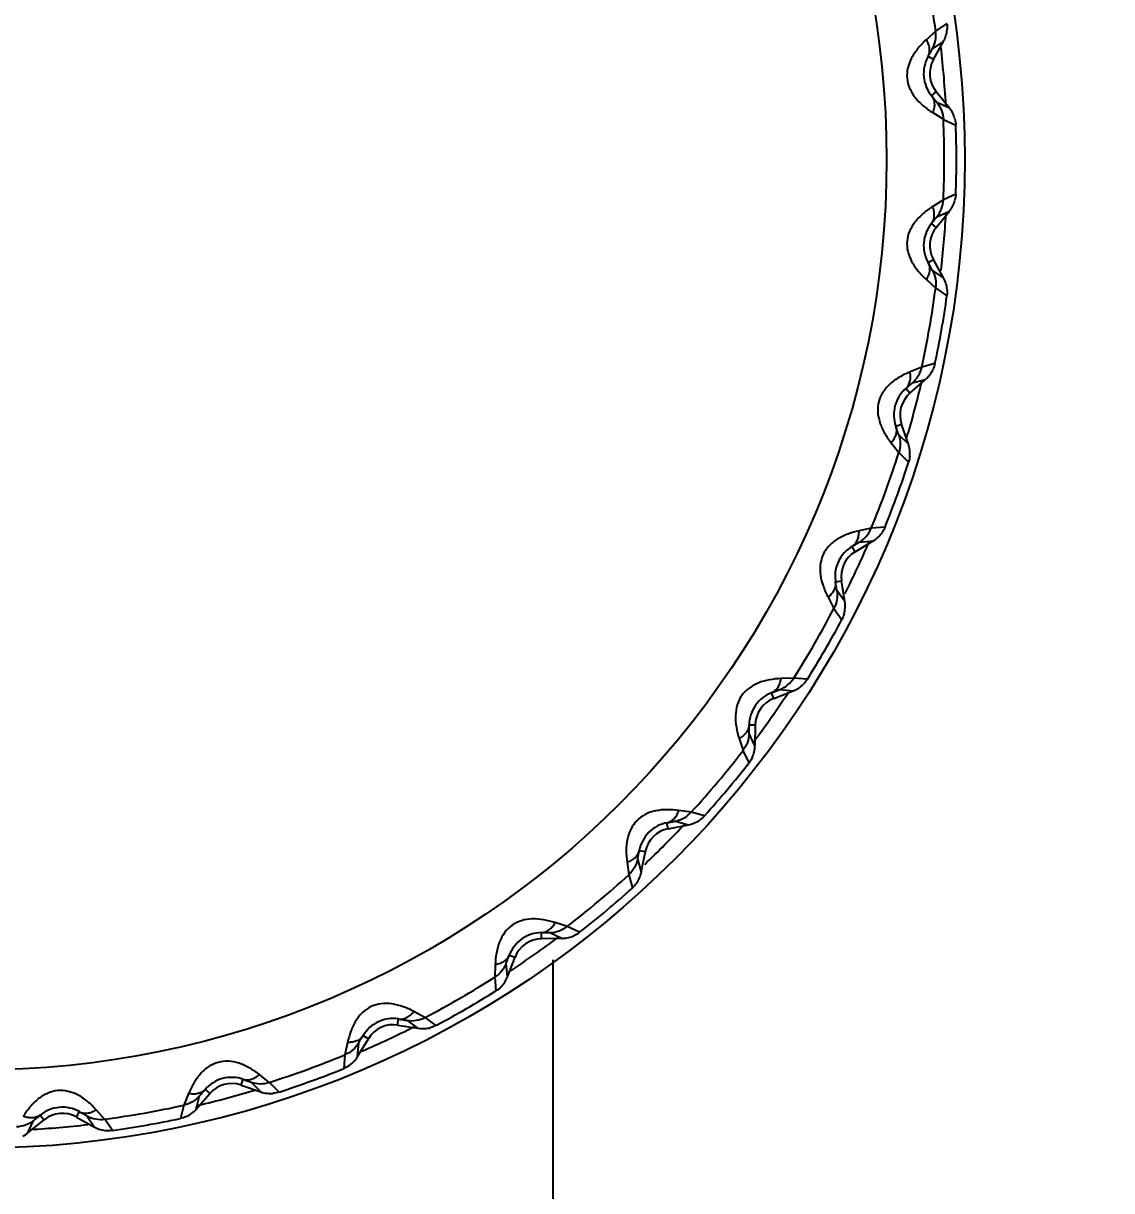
# Model space of a CAD drawing. Extents: x 1507 to 2862, y 0 to 992.
# Drawn here: x 2287.71 to 2306.58, y 586.32 to 606.55 of the extents above; entities that cross this region are included whole.
import ezdxf

# ---------------------------------------------------------------- set-up
doc = ezdxf.new("R2010")
doc.units = 0
doc.header["$LTSCALE"] = 10
doc.header["$MEASUREMENT"] = 0
doc.header["$PDMODE"] = 3
doc.header["$PDSIZE"] = -10
doc.layers.get('0').update_dxf_attribs({"linetype": 'CONTINUOUS'})
doc.layers.get('DEFPOINTS').update_dxf_attribs({"linetype": 'CONTINUOUS'})
doc.layers.add('1', color=7, linetype='CONTINUOUS')
doc.layers.add('10', color=7, linetype='CONTINUOUS')
doc.layers.add('치수', color=7, linetype='CONTINUOUS', lineweight=25)
doc.styles.add('Daelim Dimension', font='')
doc.styles.get('Daelim Dimension').set_extended_font_data('NanumGothic')
doc.dimstyles.new('DEFAULT', dxfattribs={"dimscale": 2, "dimtxt": 2, "dimasz": 2, "dimexe": 0, "dimexo": 2, "dimgap": 1, "dimtad": 1, "dimdec": 1, "dimzin": 9, "dimdsep": 46, "dimtxsty": 'Daelim Dimension', "dimcen": 0.5, "dimclrd": 252, "dimclre": 252, "dimclrt": 3, "dimadec": 1, "dimazin": 0, "dimtfac": 1, "dimtdec": 1, "dimtix": 1, "dimtmove": 0, "dimatfit": 3, "dimfxl": 1, "dimtolj": 1, "dimtzin": 1, "dimlwd": 9, "dimlwe": 9, "dimarcsym": 0})

# ---------------------------------------------------------------- blocks, each defined once
blk = doc.blocks.new('*D14')
at = {"layer": 'DEFPOINTS', "color": 0, "transparency": 16777216}
for p in [(2295.894, 921.192), (2414.417, 921.192), (2295.894, 121.192)]:
    blk.add_point(p, dxfattribs=at)
at = {"layer": '치수', "color": 5, "lineweight": 9, "transparency": 16777216}
for p, q in [((2299.894, 921.192), (2414.417, 921.192)), ((2414.417, 125.192), (2414.417, 917.192)), ((2299.894, 121.192), (2414.417, 121.192))]:
    blk.add_line(p, q, dxfattribs=at)
at = {"layer": '치수', "color": 5, "transparency": 16777216}
for points in [[(2413.75, 917.192), (2415.084, 917.192), (2414.417, 921.192)], [(2413.75, 125.192), (2415.084, 125.192), (2414.417, 121.192)]]:
    blk.add_solid(points, dxfattribs=at)
at = {"layer": '치수', "color": 7, "transparency": 16777216, "insert": (2401.53, 521.192), "char_height": 20, "attachment_point": 5, "rotation": 90, "style": 'Daelim Dimension'}
blk.add_mtext('\\A1;700~800', dxfattribs=at)

msp = doc.modelspace()

# ---------------------------------------------------------------- linework, layer by layer
at = {"color": 7, "linetype": 'Continuous'}
msp.add_line((2296.894, 590.32), (2296.894, 407.192), dxfattribs=at)
at = {"layer": '1', "color": 7, "linetype": 'Continuous'}
for p, q in [((2303.531, 606.416), (2303.37, 606.271)), ((2303.727, 606.554), (2303.531, 606.417)), ((2303.473, 606.108), (2303.669, 606.242)), ((2303.493, 605.925), (2303.669, 606.242)), ((2303.493, 605.925), (2303.4, 605.977)), ((2303.459, 605.3), (2303.542, 605.367)), ((2303.77, 605.086), (2303.542, 605.367)), ((2303.77, 605.086), (2303.554, 605.184)), ((2303.481, 605.006), (2303.665, 604.89)), ((2303.665, 604.889), (2303.882, 604.789)), ((2303.882, 603.595), (2303.665, 603.495)), ((2303.665, 603.493), (2303.481, 603.378)), ((2303.542, 603.016), (2303.77, 603.298)), ((2303.554, 603.2), (2303.77, 603.298)), ((2303.542, 603.016), (2303.459, 603.084)), ((2303.4, 602.407), (2303.493, 602.459)), ((2303.669, 602.142), (2303.493, 602.459)), ((2303.37, 602.113), (2303.531, 601.967)), ((2303.669, 602.142), (2303.473, 602.276)), ((2303.531, 601.966), (2303.727, 601.83)), ((2303.289, 600.592), (2303.087, 600.51)), ((2303.52, 600.654), (2303.289, 600.593)), ((2303.085, 600.143), (2303.358, 600.381)), ((2303.128, 600.322), (2303.358, 600.381)), ((2303.085, 600.143), (2303.015, 600.224)), ((2302.839, 599.568), (2302.94, 599.602)), ((2303.058, 599.26), (2302.94, 599.602)), ((2302.759, 599.283), (2302.892, 599.112)), ((2303.058, 599.26), (2302.888, 599.426)), ((2302.892, 599.111), (2303.061, 598.943)), ((2302.415, 597.8), (2302.202, 597.754)), ((2302.653, 597.82), (2302.415, 597.801)), ((2302.136, 597.393), (2302.081, 597.485)), ((2302.136, 597.393), (2302.446, 597.58)), ((2302.21, 597.561), (2302.446, 597.58)), ((2301.786, 596.976), (2301.794, 596.869)), ((2301.794, 596.869), (2301.899, 596.886)), ((2301.956, 596.528), (2301.899, 596.886)), ((2301.956, 596.528), (2301.818, 596.721)), ((2301.665, 596.603), (2301.767, 596.411)), ((2301.766, 596.41), (2301.904, 596.215)), ((2301.069, 595.201), (2300.852, 595.194)), ((2301.307, 595.181), (2301.069, 595.202)), ((2300.724, 594.85), (2300.686, 594.949)), ((2300.724, 594.85), (2301.062, 594.979)), ((2300.826, 595.002), (2301.062, 594.979)), ((2300.396, 594.029), (2300.294, 594.243)), ((2300.296, 594.393), (2300.403, 594.391)), ((2300.403, 594.391), (2300.396, 594.029)), ((2300.123, 594.153), (2300.19, 593.946)), ((2300.189, 593.946), (2300.291, 593.73)), ((2299.292, 592.877), (2299.077, 592.907)), ((2299.523, 592.815), (2299.293, 592.877)), ((2298.892, 592.59), (2298.871, 592.695)), ((2298.892, 592.59), (2299.247, 592.659)), ((2299.018, 592.723), (2299.247, 592.659)), ((2298.391, 592.214), (2298.496, 592.194)), ((2298.426, 591.839), (2298.496, 592.194)), ((2298.179, 592.009), (2298.209, 591.793)), ((2298.427, 591.839), (2298.363, 592.067)), ((2298.208, 591.793), (2298.271, 591.562)), ((2296.695, 590.683), (2296.693, 590.79)), ((2296.842, 590.792), (2297.057, 590.689)), ((2297.139, 590.895), (2296.932, 590.962)), ((2297.356, 590.794), (2297.14, 590.896)), ((2297.057, 590.689), (2296.695, 590.683)), ((2296.136, 590.4), (2296.236, 590.362)), ((2295.892, 590.234), (2295.884, 590.017)), ((2296.106, 590.024), (2296.083, 590.26)), ((2296.106, 590.024), (2296.236, 590.362)), ((2295.883, 590.016), (2295.905, 589.779)), ((2294.674, 589.318), (2294.482, 589.42)), ((2294.2, 589.186), (2294.217, 589.292)), ((2294.2, 589.186), (2294.558, 589.13)), ((2294.364, 589.268), (2294.557, 589.129)), ((2294.87, 589.181), (2294.675, 589.319)), ((2293.601, 589.004), (2293.692, 588.949)), ((2293.331, 588.884), (2293.286, 588.671)), ((2293.506, 588.639), (2293.692, 588.949)), ((2293.506, 588.639), (2293.524, 588.876)), ((2293.285, 588.671), (2293.265, 588.433)), ((2291.483, 588.145), (2291.518, 588.246)), ((2291.483, 588.145), (2291.826, 588.028)), ((2291.659, 588.197), (2291.825, 588.027)), ((2291.973, 588.193), (2291.802, 588.327)), ((2292.143, 588.024), (2291.974, 588.194)), ((2290.575, 587.998), (2290.493, 587.797)), ((2290.705, 587.727), (2290.942, 588)), ((2290.705, 587.727), (2290.764, 587.957)), ((2290.862, 588.071), (2290.942, 588)), ((2290.493, 587.797), (2290.432, 587.566)), ((2287.788, 587.316), (2288.069, 587.543)), ((2288.002, 587.626), (2288.069, 587.543)), ((2288.627, 587.592), (2288.679, 587.686)), ((2288.627, 587.592), (2288.944, 587.417)), ((2288.809, 587.613), (2288.944, 587.417)), ((2289.118, 587.554), (2288.973, 587.716)), ((2289.255, 587.358), (2289.119, 587.554)), ((2287.788, 587.315), (2287.886, 587.532))]:
    msp.add_line(p, q, dxfattribs=at)
msp.add_circle((2286.894, 604.192), 15.786, dxfattribs=at)
for centre, radius, start, end in [((2286.894, 604.192), 16.786, 7.6154, 12.3836), ((2303.231, 606.486), 0.501, 343.2718, 355.5973), ((2303.235, 606.482), 0.496, 330.9888, 337.6912), ((2303.223, 606.488), 0.509, 337.6815, 343.3167), ((2303.931, 605.682), 0.501, 151, 219), ((2303.378, 604.769), 0.504, 26.8114, 38.9566), ((2303.381, 604.77), 0.501, 14.5682, 26.8847), ((2286.894, 604.192), 16.786, 357.6153, 2.3835), ((2286.894, 604.192), 16.998, 357.9882, 2.0118), ((2303.385, 603.61), 0.496, 320.9888, 327.6909), ((2303.373, 603.617), 0.509, 327.6812, 333.3167), ((2303.381, 603.614), 0.501, 333.2716, 345.5975), ((2303.931, 602.701), 0.501, 141, 209), ((2303.228, 601.898), 0.504, 16.8115, 28.9566), ((2286.894, 604.192), 16.786, 347.6154, 352.3836), ((2303.231, 601.898), 0.501, 4.5679, 16.885), ((2286.894, 604.192), 16.998, 347.9882, 352.0118), ((2303.03, 600.76), 0.501, 323.2718, 335.5973), ((2303.033, 600.755), 0.496, 310.9888, 317.6912), ((2303.023, 600.764), 0.509, 317.6815, 323.3167), ((2303.414, 599.765), 0.501, 131, 199), ((2286.894, 604.192), 16.786, 337.6154, 342.3836), ((2302.582, 599.096), 0.504, 6.8115, 18.9566), ((2302.584, 599.096), 0.501, 354.5679, 6.885), ((2286.894, 604.192), 16.998, 337.9882, 342.0118), ((2302.189, 598.01), 0.501, 313.2718, 325.5973), ((2302.383, 596.977), 0.591, 120.7577, 132.3471), ((2302.191, 598.005), 0.496, 300.9888, 307.6912), ((2302.183, 598.016), 0.509, 307.6815, 313.3167), ((2302.394, 596.964), 0.501, 121, 189), ((2301.459, 596.45), 0.504, 356.8115, 8.9566), ((2286.894, 604.192), 16.786, 327.6154, 332.3836), ((2301.461, 596.449), 0.501, 344.5679, 356.885), ((2286.894, 604.192), 16.998, 327.9882, 332.0118), ((2300.881, 595.449), 0.503, 291.0386, 303.3497), ((2300.883, 595.448), 0.501, 303.2718, 315.5973), ((2300.903, 594.382), 0.501, 111, 179), ((2299.893, 594.038), 0.504, 346.8115, 358.9566), ((2286.894, 604.192), 16.786, 317.6154, 322.3836), ((2299.895, 594.037), 0.501, 334.5679, 346.885), ((2286.894, 604.192), 16.998, 317.9882, 322.0118), ((2299.151, 593.153), 0.503, 281.0386, 293.3497), ((2299.152, 593.151), 0.501, 293.2718, 305.5973), ((2298.987, 592.098), 0.501, 101, 169), ((2286.894, 604.192), 16.786, 307.6154, 312.3836), ((2297.932, 591.935), 0.504, 336.8115, 348.9566), ((2297.934, 591.934), 0.501, 324.5679, 336.885), ((2286.894, 604.192), 16.998, 307.9882, 312.0118), ((2296.703, 590.182), 0.501, 91, 159), ((2297.047, 591.192), 0.503, 271.0386, 283.3497), ((2297.049, 591.19), 0.501, 283.2718, 295.5973), ((2286.894, 604.192), 16.786, 297.6154, 302.3836), ((2295.636, 590.204), 0.504, 326.8115, 338.9566), ((2286.894, 604.192), 16.998, 297.9882, 302.0118), ((2295.638, 590.203), 0.501, 314.5679, 326.885), ((2294.122, 588.692), 0.501, 81, 149), ((2294.636, 589.627), 0.503, 261.0386, 273.3497), ((2294.637, 589.624), 0.501, 273.2718, 285.5973), ((2286.894, 604.192), 16.786, 287.6154, 292.3836), ((2293.076, 588.897), 0.501, 304.5679, 316.885), ((2293.074, 588.899), 0.504, 316.8115, 328.9566), ((2286.894, 604.192), 16.998, 287.9883, 292.0118), ((2291.32, 587.672), 0.501, 71, 139), ((2291.989, 588.503), 0.503, 251.0384, 263.363), ((2291.989, 588.501), 0.501, 263.2862, 275.6097), ((2286.894, 604.192), 16.786, 277.6154, 282.3836), ((2288.384, 587.154), 0.501, 61, 129), ((2286.894, 604.192), 16.998, 277.9884, 282.0118), ((2290.326, 588.056), 0.501, 294.5679, 306.885), ((2290.325, 588.058), 0.504, 306.8115, 318.9566), ((2289.184, 587.85), 0.496, 240.9888, 247.6912), ((2289.189, 587.863), 0.509, 247.6815, 253.3169), ((2289.187, 587.855), 0.501, 253.2724, 265.5967), ((2287.471, 587.707), 0.504, 296.8115, 308.9566)]:
    msp.add_arc(centre, radius, start, end, dxfattribs=at)
for points, knots in [([(2303.473, 606.107), (2303.499, 606.153), (2303.535, 606.256), (2303.538, 606.365), (2303.531, 606.417)], [0, 0, 0, 0, 0.499999, 1, 1, 1, 1]), ([(2303.37, 606.271), (2303.32, 606.226), (2303.225, 606.128), (2303.111, 605.965), (2303.04, 605.786), (2303.026, 605.603), (2303.072, 605.425), (2303.172, 605.262), (2303.313, 605.121), (2303.423, 605.042), (2303.481, 605.006)], [0, 0, 0, 0, 0.131412, 0.263229, 0.385378, 0.499988, 0.614606, 0.736765, 0.868573, 1, 1, 1, 1]), ([(2303.4, 605.977), (2303.411, 605.997), (2303.427, 606.043), (2303.428, 606.117), (2303.409, 606.196), (2303.385, 606.246), (2303.37, 606.271)], [0, 0, 0, 0, 0.223472, 0.459996, 0.717571, 1, 1, 1, 1]), ([(2303.4, 605.977), (2303.342, 605.874), (2303.288, 605.626), (2303.384, 605.392), (2303.459, 605.3)], [0, 0, 0, 0, 0.500015, 1, 1, 1, 1]), ([(2303.4, 605.977), (2303.405, 605.986), (2303.414, 606.003), (2303.428, 606.027), (2303.44, 606.049), (2303.451, 606.068), (2303.458, 606.082), (2303.464, 606.091), (2303.467, 606.097), (2303.469, 606.101), (2303.471, 606.105), (2303.472, 606.106), (2303.473, 606.108), (2303.473, 606.108)], [0, 0, 0, 0, 0.20146, 0.388371, 0.557294, 0.704706, 0.826802, 0.877149, 0.919708, 0.953896, 0.979088, 0.994663, 1, 1, 1, 1]), ([(2303.459, 605.3), (2303.473, 605.282), (2303.497, 605.24), (2303.512, 605.167), (2303.507, 605.087), (2303.491, 605.033), (2303.481, 605.006)], [0, 0, 0, 0, 0.223363, 0.459462, 0.717154, 1, 1, 1, 1]), ([(2303.554, 605.184), (2303.553, 605.185), (2303.552, 605.187), (2303.549, 605.19), (2303.544, 605.195), (2303.537, 605.205), (2303.525, 605.219), (2303.511, 605.236), (2303.489, 605.263), (2303.471, 605.285), (2303.459, 605.3)], [0, 0, 0, 0, 0.02093, 0.045497, 0.078861, 0.170162, 0.291198, 0.438336, 0.607939, 1, 1, 1, 1]), ([(2303.553, 605.185), (2303.587, 605.143), (2303.641, 605.049), (2303.663, 604.942), (2303.665, 604.889)], [0, 0, 0, 0, 0.499999, 1, 1, 1, 1]), ([(2303.481, 603.378), (2303.423, 603.342), (2303.313, 603.263), (2303.172, 603.122), (2303.072, 602.958), (2303.026, 602.78), (2303.04, 602.597), (2303.111, 602.419), (2303.225, 602.255), (2303.32, 602.158), (2303.37, 602.113)], [0, 0, 0, 0, 0.131412, 0.263229, 0.385391, 0.500006, 0.614618, 0.736764, 0.868573, 1, 1, 1, 1]), ([(2303.459, 603.084), (2303.473, 603.101), (2303.497, 603.144), (2303.511, 603.217), (2303.506, 603.297), (2303.491, 603.351), (2303.481, 603.378)], [0, 0, 0, 0, 0.223472, 0.459996, 0.717571, 1, 1, 1, 1]), ([(2303.553, 603.199), (2303.587, 603.24), (2303.641, 603.335), (2303.663, 603.441), (2303.665, 603.495)], [0, 0, 0, 0, 0.499999, 1, 1, 1, 1]), ([(2303.459, 603.084), (2303.465, 603.091), (2303.478, 603.106), (2303.495, 603.128), (2303.511, 603.147), (2303.525, 603.164), (2303.535, 603.177), (2303.542, 603.185), (2303.546, 603.19), (2303.549, 603.194), (2303.551, 603.197), (2303.553, 603.198), (2303.554, 603.2), (2303.554, 603.2)], [0, 0, 0, 0, 0.20146, 0.388371, 0.557294, 0.704706, 0.826802, 0.877149, 0.919708, 0.953896, 0.979088, 0.994663, 1, 1, 1, 1]), ([(2303.459, 603.084), (2303.384, 602.992), (2303.288, 602.758), (2303.342, 602.51), (2303.4, 602.407)], [0, 0, 0, 0, 0.500083, 1, 1, 1, 1]), ([(2303.4, 602.407), (2303.411, 602.387), (2303.427, 602.341), (2303.429, 602.266), (2303.41, 602.188), (2303.385, 602.138), (2303.37, 602.113)], [0, 0, 0, 0, 0.223363, 0.459462, 0.717154, 1, 1, 1, 1]), ([(2303.473, 602.276), (2303.472, 602.277), (2303.472, 602.279), (2303.469, 602.282), (2303.466, 602.289), (2303.46, 602.299), (2303.451, 602.315), (2303.44, 602.334), (2303.423, 602.365), (2303.409, 602.39), (2303.4, 602.407)], [0, 0, 0, 0, 0.02093, 0.045497, 0.078861, 0.170162, 0.291198, 0.438336, 0.607939, 1, 1, 1, 1]), ([(2303.473, 602.277), (2303.499, 602.23), (2303.535, 602.128), (2303.538, 602.019), (2303.531, 601.966)], [0, 0, 0, 0, 0.499999, 1, 1, 1, 1]), ([(2303.087, 600.51), (2303.025, 600.485), (2302.902, 600.426), (2302.739, 600.311), (2302.612, 600.168), (2302.536, 600.001), (2302.518, 599.818), (2302.557, 599.63), (2302.641, 599.449), (2302.717, 599.337), (2302.759, 599.283)], [0, 0, 0, 0, 0.131411, 0.263229, 0.385378, 0.499989, 0.614606, 0.736766, 0.868578, 1, 1, 1, 1]), ([(2303.015, 600.224), (2303.032, 600.239), (2303.063, 600.277), (2303.089, 600.346), (2303.099, 600.426), (2303.093, 600.482), (2303.087, 600.51)], [0, 0, 0, 0, 0.223472, 0.459996, 0.717571, 1, 1, 1, 1]), ([(2303.128, 600.321), (2303.168, 600.356), (2303.238, 600.44), (2303.278, 600.541), (2303.289, 600.593)], [0, 0, 0, 0, 0.499999, 1, 1, 1, 1]), ([(2303.015, 600.224), (2303.023, 600.23), (2303.037, 600.243), (2303.058, 600.261), (2303.077, 600.278), (2303.094, 600.292), (2303.106, 600.302), (2303.114, 600.309), (2303.119, 600.314), (2303.123, 600.317), (2303.126, 600.32), (2303.127, 600.32), (2303.128, 600.322), (2303.128, 600.322)], [0, 0, 0, 0, 0.20146, 0.388371, 0.557294, 0.704706, 0.826802, 0.877149, 0.919708, 0.953896, 0.979088, 0.994663, 1, 1, 1, 1]), ([(2303.015, 600.224), (2302.925, 600.146), (2302.79, 599.932), (2302.8, 599.679), (2302.839, 599.568)], [0, 0, 0, 0, 0.500015, 1, 1, 1, 1]), ([(2302.839, 599.568), (2302.847, 599.546), (2302.854, 599.498), (2302.843, 599.424), (2302.811, 599.351), (2302.778, 599.305), (2302.759, 599.283)], [0, 0, 0, 0, 0.223363, 0.459462, 0.717155, 1, 1, 1, 1]), ([(2302.888, 599.426), (2302.888, 599.427), (2302.888, 599.429), (2302.886, 599.433), (2302.884, 599.44), (2302.879, 599.452), (2302.874, 599.469), (2302.866, 599.489), (2302.855, 599.523), (2302.846, 599.549), (2302.839, 599.568)], [0, 0, 0, 0, 0.02093, 0.045497, 0.078861, 0.170162, 0.291198, 0.438336, 0.607939, 1, 1, 1, 1]), ([(2302.888, 599.427), (2302.906, 599.377), (2302.924, 599.269), (2302.908, 599.162), (2302.892, 599.111)], [0, 0, 0, 0, 0.499999, 1, 1, 1, 1]), ([(2302.202, 597.754), (2302.136, 597.74), (2302.005, 597.703), (2301.825, 597.619), (2301.675, 597.499), (2301.571, 597.348), (2301.521, 597.171), (2301.527, 596.979), (2301.578, 596.787), (2301.634, 596.663), (2301.665, 596.603)], [0, 0, 0, 0, 0.131385, 0.263278, 0.385334, 0.499961, 0.614592, 0.736772, 0.868575, 1, 1, 1, 1]), ([(2302.081, 597.485), (2302.101, 597.497), (2302.137, 597.528), (2302.176, 597.592), (2302.199, 597.669), (2302.203, 597.725), (2302.202, 597.754)], [0, 0, 0, 0, 0.223472, 0.459996, 0.717571, 1, 1, 1, 1]), ([(2302.209, 597.561), (2302.255, 597.588), (2302.338, 597.659), (2302.395, 597.751), (2302.415, 597.8)], [0, 0, 0, 0, 0.499999, 1, 1, 1, 1]), ([(2302.081, 597.485), (2302.09, 597.49), (2302.106, 597.5), (2302.13, 597.514), (2302.152, 597.527), (2302.17, 597.538), (2302.184, 597.546), (2302.193, 597.552), (2302.199, 597.555), (2302.203, 597.557), (2302.207, 597.56), (2302.208, 597.56), (2302.209, 597.561), (2302.21, 597.561)], [0, 0, 0, 0, 0.20146, 0.388371, 0.557294, 0.704706, 0.826802, 0.877149, 0.919708, 0.953896, 0.979088, 0.994663, 1, 1, 1, 1]), ([(2301.985, 597.414), (2301.924, 597.358), (2301.824, 597.222), (2301.788, 597.057), (2301.786, 596.976)], [0, 0, 0, 0, 0.501897, 1, 1, 1, 1]), ([(2301.794, 596.869), (2301.797, 596.846), (2301.797, 596.798), (2301.773, 596.727), (2301.728, 596.66), (2301.688, 596.621), (2301.665, 596.603)], [0, 0, 0, 0, 0.223363, 0.459463, 0.717155, 1, 1, 1, 1]), ([(2301.818, 596.721), (2301.817, 596.722), (2301.818, 596.724), (2301.817, 596.728), (2301.816, 596.736), (2301.813, 596.748), (2301.811, 596.765), (2301.807, 596.787), (2301.801, 596.822), (2301.797, 596.85), (2301.794, 596.869)], [0, 0, 0, 0, 0.02093, 0.045497, 0.078861, 0.170162, 0.291198, 0.438336, 0.607939, 1, 1, 1, 1]), ([(2301.818, 596.722), (2301.826, 596.669), (2301.826, 596.561), (2301.791, 596.457), (2301.767, 596.41)], [0, 0, 0, 0, 0.499999, 1, 1, 1, 1]), ([(2300.852, 595.194), (2300.784, 595.191), (2300.649, 595.178), (2300.456, 595.126), (2300.288, 595.034), (2300.159, 594.903), (2300.08, 594.738), (2300.052, 594.548), (2300.069, 594.349), (2300.102, 594.218), (2300.123, 594.153)], [0, 0, 0, 0, 0.131412, 0.26323, 0.385384, 0.499995, 0.61461, 0.736773, 0.86859, 1, 1, 1, 1]), ([(2300.686, 594.949), (2300.707, 594.958), (2300.748, 594.983), (2300.797, 595.039), (2300.833, 595.111), (2300.847, 595.165), (2300.852, 595.194)], [0, 0, 0, 0, 0.223472, 0.459996, 0.717571, 1, 1, 1, 1]), ([(2300.825, 595.002), (2300.875, 595.021), (2300.969, 595.076), (2301.041, 595.157), (2301.069, 595.202)], [0, 0, 0, 0, 0.499999, 1, 1, 1, 1]), ([(2300.686, 594.949), (2300.575, 594.907), (2300.375, 594.752), (2300.298, 594.511), (2300.296, 594.393)], [0, 0, 0, 0, 0.500028, 1, 1, 1, 1]), ([(2300.686, 594.949), (2300.695, 594.953), (2300.713, 594.96), (2300.739, 594.97), (2300.763, 594.979), (2300.783, 594.986), (2300.798, 594.992), (2300.808, 594.996), (2300.814, 594.998), (2300.819, 595), (2300.822, 595.001), (2300.824, 595.002), (2300.825, 595.003), (2300.826, 595.002)], [0, 0, 0, 0, 0.20146, 0.388371, 0.557294, 0.704706, 0.826802, 0.877149, 0.919708, 0.953896, 0.979088, 0.994663, 1, 1, 1, 1]), ([(2300.296, 594.393), (2300.295, 594.37), (2300.286, 594.322), (2300.251, 594.257), (2300.195, 594.199), (2300.149, 594.167), (2300.123, 594.153)], [0, 0, 0, 0, 0.223363, 0.459463, 0.717155, 1, 1, 1, 1]), ([(2300.294, 594.244), (2300.293, 594.191), (2300.274, 594.084), (2300.222, 593.988), (2300.189, 593.946)], [0, 0, 0, 0, 0.499999, 1, 1, 1, 1]), ([(2300.294, 594.243), (2300.293, 594.244), (2300.294, 594.246), (2300.294, 594.25), (2300.294, 594.258), (2300.294, 594.27), (2300.294, 594.288), (2300.295, 594.31), (2300.295, 594.345), (2300.296, 594.373), (2300.296, 594.393)], [0, 0, 0, 0, 0.02093, 0.045497, 0.078861, 0.170162, 0.291198, 0.438336, 0.607939, 1, 1, 1, 1]), ([(2299.077, 592.907), (2299.01, 592.916), (2298.875, 592.926), (2298.676, 592.908), (2298.494, 592.848), (2298.345, 592.741), (2298.238, 592.591), (2298.177, 592.409), (2298.159, 592.211), (2298.17, 592.075), (2298.179, 592.009)], [0, 0, 0, 0, 0.131412, 0.26323, 0.385384, 0.499996, 0.614611, 0.736776, 0.868592, 1, 1, 1, 1]), ([(2298.871, 592.695), (2298.894, 592.699), (2298.939, 592.717), (2298.997, 592.764), (2299.045, 592.828), (2299.068, 592.879), (2299.077, 592.907)], [0, 0, 0, 0, 0.223472, 0.459996, 0.717571, 1, 1, 1, 1]), ([(2299.017, 592.723), (2299.07, 592.733), (2299.172, 592.77), (2299.257, 592.838), (2299.293, 592.877)], [0, 0, 0, 0, 0.499999, 1, 1, 1, 1]), ([(2298.871, 592.695), (2298.755, 592.673), (2298.531, 592.555), (2298.413, 592.331), (2298.391, 592.214)], [0, 0, 0, 0, 0.500028, 1, 1, 1, 1]), ([(2298.871, 592.695), (2298.881, 592.697), (2298.9, 592.7), (2298.927, 592.706), (2298.952, 592.71), (2298.973, 592.714), (2298.989, 592.717), (2299, 592.719), (2299.006, 592.721), (2299.011, 592.721), (2299.015, 592.722), (2299.017, 592.722), (2299.018, 592.723), (2299.018, 592.723)], [0, 0, 0, 0, 0.20146, 0.388371, 0.557294, 0.704706, 0.826802, 0.877149, 0.919708, 0.953896, 0.979088, 0.994663, 1, 1, 1, 1]), ([(2298.391, 592.214), (2298.386, 592.192), (2298.369, 592.147), (2298.323, 592.088), (2298.258, 592.041), (2298.206, 592.018), (2298.179, 592.009)], [0, 0, 0, 0, 0.223363, 0.459463, 0.717155, 1, 1, 1, 1]), ([(2298.363, 592.067), (2298.362, 592.068), (2298.363, 592.07), (2298.364, 592.074), (2298.365, 592.082), (2298.368, 592.094), (2298.371, 592.111), (2298.375, 592.133), (2298.382, 592.168), (2298.387, 592.195), (2298.391, 592.214)], [0, 0, 0, 0, 0.02093, 0.045497, 0.078861, 0.170162, 0.291198, 0.438336, 0.607939, 1, 1, 1, 1]), ([(2298.363, 592.068), (2298.353, 592.016), (2298.315, 591.914), (2298.248, 591.828), (2298.208, 591.792)], [0, 0, 0, 0, 0.499999, 1, 1, 1, 1]), ([(2296.932, 590.962), (2296.868, 590.983), (2296.736, 591.017), (2296.538, 591.034), (2296.348, 591.006), (2296.182, 590.926), (2296.051, 590.798), (2295.96, 590.629), (2295.908, 590.437), (2295.894, 590.301), (2295.892, 590.234)], [0, 0, 0, 0, 0.131411, 0.263228, 0.385392, 0.500007, 0.614618, 0.736771, 0.868589, 1, 1, 1, 1]), ([(2296.693, 590.79), (2296.574, 590.788), (2296.333, 590.711), (2296.178, 590.511), (2296.136, 590.4)], [0, 0, 0, 0, 0.500066, 1, 1, 1, 1]), ([(2296.693, 590.79), (2296.716, 590.79), (2296.763, 590.799), (2296.828, 590.835), (2296.887, 590.891), (2296.918, 590.937), (2296.932, 590.962)], [0, 0, 0, 0, 0.223472, 0.459996, 0.717571, 1, 1, 1, 1]), ([(2296.693, 590.79), (2296.703, 590.79), (2296.722, 590.79), (2296.75, 590.79), (2296.775, 590.791), (2296.797, 590.791), (2296.813, 590.791), (2296.824, 590.791), (2296.83, 590.792), (2296.835, 590.792), (2296.839, 590.792), (2296.841, 590.791), (2296.842, 590.792), (2296.842, 590.792)], [0, 0, 0, 0, 0.20146, 0.388371, 0.557294, 0.704706, 0.826802, 0.877149, 0.919708, 0.953896, 0.979088, 0.994663, 1, 1, 1, 1]), ([(2296.842, 590.792), (2296.895, 590.792), (2297.002, 590.812), (2297.098, 590.863), (2297.14, 590.896)], [0, 0, 0, 0, 0.499999, 1, 1, 1, 1]), ([(2296.136, 590.4), (2296.128, 590.378), (2296.103, 590.337), (2296.047, 590.288), (2295.975, 590.252), (2295.921, 590.238), (2295.892, 590.234)], [0, 0, 0, 0, 0.223363, 0.459463, 0.717155, 1, 1, 1, 1]), ([(2296.083, 590.26), (2296.083, 590.261), (2296.084, 590.263), (2296.085, 590.267), (2296.088, 590.274), (2296.092, 590.285), (2296.099, 590.302), (2296.107, 590.322), (2296.119, 590.355), (2296.129, 590.382), (2296.136, 590.4)], [0, 0, 0, 0, 0.02093, 0.045497, 0.078861, 0.170162, 0.291198, 0.438336, 0.607939, 1, 1, 1, 1]), ([(2296.083, 590.261), (2296.064, 590.211), (2296.01, 590.117), (2295.928, 590.045), (2295.883, 590.016)], [0, 0, 0, 0, 0.499999, 1, 1, 1, 1]), ([(2294.482, 589.42), (2294.423, 589.452), (2294.299, 589.508), (2294.106, 589.559), (2293.915, 589.564), (2293.738, 589.515), (2293.586, 589.411), (2293.467, 589.261), (2293.382, 589.08), (2293.346, 588.95), (2293.331, 588.884)], [0, 0, 0, 0, 0.131421, 0.263225, 0.385406, 0.500037, 0.614664, 0.736718, 0.868611, 1, 1, 1, 1]), ([(2294.217, 589.292), (2294.239, 589.288), (2294.287, 589.289), (2294.358, 589.313), (2294.425, 589.358), (2294.464, 589.398), (2294.482, 589.42)], [0, 0, 0, 0, 0.223472, 0.459996, 0.717571, 1, 1, 1, 1]), ([(2294.217, 589.292), (2294.1, 589.311), (2293.849, 589.277), (2293.661, 589.106), (2293.601, 589.004)], [0, 0, 0, 0, 0.499893, 1, 1, 1, 1]), ([(2294.217, 589.292), (2294.226, 589.29), (2294.246, 589.287), (2294.273, 589.283), (2294.298, 589.279), (2294.319, 589.275), (2294.335, 589.272), (2294.346, 589.271), (2294.352, 589.27), (2294.357, 589.269), (2294.361, 589.268), (2294.363, 589.268), (2294.364, 589.268), (2294.364, 589.268)], [0, 0, 0, 0, 0.20146, 0.388371, 0.557294, 0.704706, 0.826802, 0.877149, 0.919708, 0.953896, 0.979088, 0.994663, 1, 1, 1, 1]), ([(2294.363, 589.268), (2294.416, 589.259), (2294.525, 589.26), (2294.628, 589.294), (2294.675, 589.319)], [0, 0, 0, 0, 0.499999, 1, 1, 1, 1]), ([(2293.601, 589.004), (2293.589, 588.985), (2293.557, 588.948), (2293.494, 588.909), (2293.416, 588.887), (2293.36, 588.883), (2293.331, 588.884)], [0, 0, 0, 0, 0.223363, 0.459463, 0.717155, 1, 1, 1, 1]), ([(2293.524, 588.876), (2293.524, 588.877), (2293.526, 588.879), (2293.528, 588.882), (2293.532, 588.888), (2293.538, 588.899), (2293.547, 588.914), (2293.558, 588.933), (2293.576, 588.964), (2293.591, 588.988), (2293.601, 589.004)], [0, 0, 0, 0, 0.02093, 0.045497, 0.078861, 0.170162, 0.291198, 0.438336, 0.607939, 1, 1, 1, 1]), ([(2293.525, 588.877), (2293.497, 588.831), (2293.427, 588.748), (2293.334, 588.691), (2293.285, 588.67)], [0, 0, 0, 0, 0.499999, 1, 1, 1, 1]), ([(2291.802, 588.327), (2291.749, 588.368), (2291.637, 588.445), (2291.456, 588.529), (2291.268, 588.567), (2291.085, 588.549), (2290.918, 588.473), (2290.774, 588.346), (2290.66, 588.183), (2290.601, 588.061), (2290.575, 587.998)], [0, 0, 0, 0, 0.131411, 0.263229, 0.385391, 0.500006, 0.614619, 0.736765, 0.868578, 1, 1, 1, 1]), ([(2291.518, 588.246), (2291.406, 588.285), (2291.153, 588.296), (2290.939, 588.16), (2290.862, 588.071)], [0, 0, 0, 0, 0.500082, 1, 1, 1, 1]), ([(2291.518, 588.246), (2291.54, 588.239), (2291.587, 588.232), (2291.661, 588.243), (2291.735, 588.275), (2291.78, 588.308), (2291.802, 588.327)], [0, 0, 0, 0, 0.223472, 0.459996, 0.717571, 1, 1, 1, 1]), ([(2291.518, 588.246), (2291.527, 588.243), (2291.546, 588.237), (2291.572, 588.228), (2291.596, 588.219), (2291.616, 588.212), (2291.631, 588.207), (2291.642, 588.203), (2291.648, 588.201), (2291.652, 588.2), (2291.656, 588.198), (2291.658, 588.197), (2291.659, 588.197), (2291.659, 588.197)], [0, 0, 0, 0, 0.20146, 0.388371, 0.557294, 0.704706, 0.826802, 0.877149, 0.919708, 0.953896, 0.979088, 0.994663, 1, 1, 1, 1]), ([(2291.658, 588.197), (2291.709, 588.18), (2291.816, 588.161), (2291.924, 588.177), (2291.974, 588.194)], [0, 0, 0, 0, 0.499999, 1, 1, 1, 1]), ([(2288.973, 587.716), (2288.927, 587.766), (2288.83, 587.861), (2288.667, 587.975), (2288.488, 588.045), (2288.305, 588.059), (2288.127, 588.013), (2287.964, 587.913), (2287.822, 587.772), (2287.743, 587.662), (2287.707, 587.605)], [0, 0, 0, 0, 0.131412, 0.263229, 0.385378, 0.499988, 0.614606, 0.736765, 0.868573, 1, 1, 1, 1]), ([(2290.764, 587.958), (2290.729, 587.917), (2290.646, 587.848), (2290.545, 587.808), (2290.493, 587.796)], [0, 0, 0, 0, 0.499999, 1, 1, 1, 1]), ([(2290.862, 588.071), (2290.847, 588.053), (2290.809, 588.023), (2290.74, 587.995), (2290.66, 587.987), (2290.604, 587.993), (2290.575, 587.998)], [0, 0, 0, 0, 0.223363, 0.459462, 0.717155, 1, 1, 1, 1]), ([(2290.764, 587.957), (2290.764, 587.958), (2290.766, 587.96), (2290.768, 587.963), (2290.773, 587.968), (2290.781, 587.978), (2290.793, 587.991), (2290.807, 588.008), (2290.83, 588.035), (2290.849, 588.056), (2290.862, 588.071)], [0, 0, 0, 0, 0.02093, 0.045497, 0.078861, 0.170162, 0.291198, 0.438336, 0.607939, 1, 1, 1, 1]), ([(2288.679, 587.686), (2288.575, 587.743), (2288.328, 587.797), (2288.094, 587.701), (2288.002, 587.626)], [0, 0, 0, 0, 0.500015, 1, 1, 1, 1]), ([(2288.002, 587.626), (2287.984, 587.612), (2287.942, 587.589), (2287.869, 587.574), (2287.788, 587.579), (2287.734, 587.594), (2287.707, 587.605)], [0, 0, 0, 0, 0.223363, 0.459462, 0.717154, 1, 1, 1, 1]), ([(2287.886, 587.532), (2287.886, 587.533), (2287.889, 587.534), (2287.891, 587.536), (2287.897, 587.541), (2287.907, 587.549), (2287.921, 587.56), (2287.937, 587.574), (2287.965, 587.596), (2287.987, 587.614), (2288.002, 587.626)], [0, 0, 0, 0, 0.02093, 0.045497, 0.078861, 0.170162, 0.291198, 0.438336, 0.607939, 1, 1, 1, 1]), ([(2288.679, 587.686), (2288.699, 587.675), (2288.745, 587.659), (2288.819, 587.658), (2288.897, 587.676), (2288.948, 587.701), (2288.973, 587.716)], [0, 0, 0, 0, 0.223472, 0.459996, 0.717571, 1, 1, 1, 1]), ([(2288.679, 587.686), (2288.688, 587.681), (2288.704, 587.671), (2288.729, 587.658), (2288.751, 587.646), (2288.77, 587.635), (2288.784, 587.627), (2288.793, 587.622), (2288.799, 587.619), (2288.803, 587.616), (2288.807, 587.614), (2288.808, 587.613), (2288.809, 587.613), (2288.809, 587.613)], [0, 0, 0, 0, 0.20146, 0.388371, 0.557294, 0.704706, 0.826802, 0.877149, 0.919708, 0.953896, 0.979088, 0.994663, 1, 1, 1, 1]), ([(2288.809, 587.613), (2288.855, 587.587), (2288.958, 587.55), (2289.066, 587.547), (2289.119, 587.554)], [0, 0, 0, 0, 0.499999, 1, 1, 1, 1]), ([(2287.887, 587.532), (2287.845, 587.499), (2287.751, 587.445), (2287.644, 587.423), (2287.591, 587.421)], [0, 0, 0, 0, 0.499999, 1, 1, 1, 1])]:
    msp.add_open_spline(points, degree=3, knots=knots, dxfattribs=at)
for points in [[(2303.727, 606.554), (2303.732, 606.519), (2303.733, 606.483), (2303.73, 606.447)], [(2303.866, 604.896), (2303.875, 604.861), (2303.88, 604.825), (2303.881, 604.789)], [(2303.881, 603.595), (2303.88, 603.56), (2303.875, 603.524), (2303.866, 603.489)], [(2303.73, 601.938), (2303.733, 601.902), (2303.732, 601.865), (2303.727, 601.83)], [(2303.52, 600.654), (2303.512, 600.619), (2303.501, 600.585), (2303.486, 600.553)], [(2303.083, 599.049), (2303.08, 599.013), (2303.072, 598.977), (2303.061, 598.942)], [(2302.653, 597.821), (2302.639, 597.788), (2302.622, 597.756), (2302.602, 597.727)], [(2301.944, 596.315), (2301.934, 596.281), (2301.921, 596.247), (2301.904, 596.215)], [(2301.307, 595.181), (2301.288, 595.151), (2301.266, 595.123), (2301.241, 595.097)], [(2300.348, 593.822), (2300.332, 593.789), (2300.313, 593.758), (2300.291, 593.729)], [(2299.523, 592.815), (2299.5, 592.789), (2299.473, 592.765), (2299.444, 592.744)], [(2298.342, 591.643), (2298.321, 591.614), (2298.297, 591.586), (2298.27, 591.562)], [(2297.356, 590.795), (2297.328, 590.773), (2297.297, 590.754), (2297.265, 590.738)], [(2295.989, 589.846), (2295.964, 589.82), (2295.935, 589.798), (2295.904, 589.778)], [(2294.871, 589.182), (2294.839, 589.165), (2294.806, 589.152), (2294.771, 589.142)], [(2293.36, 588.484), (2293.33, 588.464), (2293.298, 588.446), (2293.265, 588.433)], [(2292.143, 588.024), (2292.109, 588.014), (2292.074, 588.006), (2292.038, 588.003)], [(2290.534, 587.6), (2290.501, 587.585), (2290.467, 587.573), (2290.431, 587.566)], [(2289.256, 587.359), (2289.221, 587.354), (2289.185, 587.352), (2289.149, 587.355)]]:
    msp.add_open_spline(points, degree=3, dxfattribs=at)
at = {"layer": '10', "color": 7, "linetype": 'Continuous'}
msp.add_circle((2286.894, 604.192), 17.142, dxfattribs=at)
for start, end in [(3.2191, 6.8773), (353.4484, 356.7896), (343.3246, 346.7879), (333.4368, 336.8505), (323.2174, 326.6641), (313.4873, 316.8357), (303.3812, 306.7831), (293.3877, 296.8151), (283.2025, 286.6529), (273.2102, 276.5783)]:
    msp.add_arc((2286.894, 604.192), 16.842, start, end, dxfattribs=at)

# ---------------------------------------------------------------- dimensions: what is measured, and where the dimension line sits
at = {"layer": '치수', "color": 5}
dim = msp.add_linear_dim(base=(2414.417, 921.192), p1=(2295.894, 121.192), p2=(2295.894, 921.192), angle=90, text='700~800', dimstyle='DEFAULT', override={"dimtxt": 10, "dimclrd": 5, "dimclre": 5, "dimclrt": 7}, dxfattribs=at)
dim.commit()
dim.dimension.update_dxf_attribs({"geometry": '*D14', "text_midpoint": (2401.53, 521.192)})

doc.saveas('drawing.dxf')
